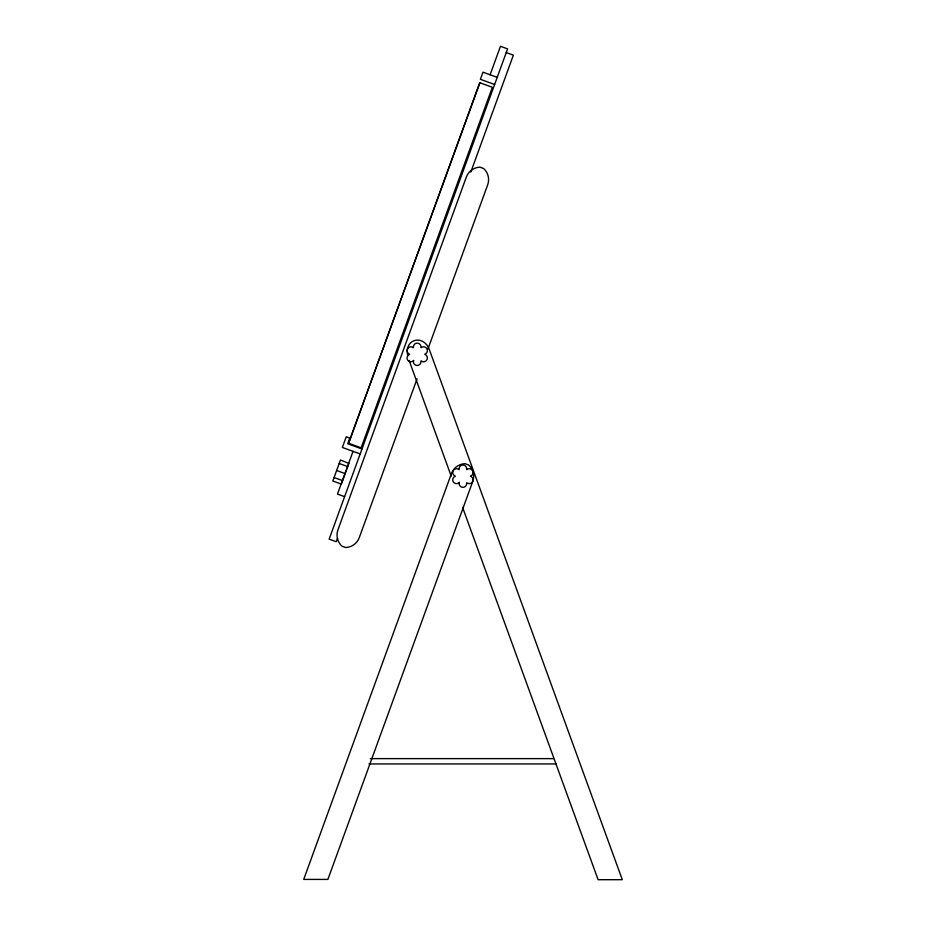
<?xml version="1.0" encoding="UTF-8"?>
<svg xmlns="http://www.w3.org/2000/svg" width="926" height="926" viewBox="0 0 926 926"><rect width="100%" height="100%" fill="white"/><g stroke="black" fill="none" stroke-linecap="round" stroke-linejoin="round"><path stroke-width="1.39" d="M348.662 443.288L479.888 82.773M353.037 451.344L337.492 494.067L344.611 496.66M490.097 74.774L500.468 46.3L507.587 48.893L329.147 539.152L336.265 541.733L337.527 538.272M341.451 483.847L343.997 476.855M344.24 476.161L344.889 474.413M345.213 473.51L347.725 466.588L339.194 463.486M347.956 465.975L348.616 464.157M348.894 463.382L340.467 460.014L332.816 481.011L341.347 484.113M470.836 172.016L513.363 55.166L506.244 52.574M417.07 378.873L359.3 537.589A15.152 15.152 0 0 1 345.722 547.544L341.949 546.178A15.152 15.152 0 0 1 337.944 529.822L466.322 177.097A15.152 15.152 0 0 1 479.899 167.143L483.685 168.52A15.152 15.152 0 0 1 487.678 184.876L427.939 349.021M370.388 758.625L553.54 758.625M368.953 763.938L556.422 763.938M497.216 77.367L482.978 72.182L480.386 79.3L494.623 84.486M361.973 448.96L347.736 443.774L349.808 438.079L346.243 436.783L342.365 447.466L360.156 453.937M336.636 470.512L343.951 473.174M334.089 477.538L342.62 480.64M409.188 360.665L451.228 476.161M462.606 507.413L598.103 879.7L622.295 879.7L429.294 349.438C423.425 334.043 403.794 338.904 407.834 355.596M413.621 360.492L413.482 360.943A3.785 3.785 0 0 0 417.198 365.469A3.785 3.785 0 0 0 420.913 360.943L421.099 360.839A3.785 3.785 0 0 0 426.886 359.878A3.785 3.785 0 0 0 424.814 354.403L424.814 354.183A3.785 3.785 0 0 0 426.886 348.708A3.785 3.785 0 0 0 421.099 347.748L420.913 347.644A3.785 3.785 0 0 0 417.198 343.118A3.785 3.785 0 0 0 413.482 347.644L413.297 347.748A3.785 3.785 0 0 0 407.521 348.708A3.785 3.785 0 0 0 409.581 354.183L409.581 354.403A3.785 3.785 0 0 0 407.521 359.878A3.785 3.785 0 0 0 413.297 360.839L413.621 360.492M459.331 482.365L459.192 482.816A3.785 3.785 0 0 0 462.907 487.342A3.785 3.785 0 0 0 466.623 482.816L466.808 482.712A3.785 3.785 0 0 0 472.584 481.751A3.785 3.785 0 0 0 470.524 476.277L470.524 476.057A3.785 3.785 0 0 0 472.584 470.582A3.785 3.785 0 0 0 466.808 469.621L466.623 469.517A3.785 3.785 0 0 0 462.907 464.991A3.785 3.785 0 0 0 459.192 469.517L459.007 469.621A3.785 3.785 0 0 0 453.231 470.582A3.785 3.785 0 0 0 455.291 476.057L455.291 476.277A3.785 3.785 0 0 0 453.231 481.751A3.785 3.785 0 0 0 459.007 482.712L459.331 482.365M479.737 82.715L348.523 443.241L361.14 447.837L492.354 87.31L479.737 82.715M451.413 473.614L303.705 879.411L327.897 879.411L472.769 481.381A15.152 15.152 0 0 0 468.764 465.037L464.991 463.66A15.152 15.152 0 0 0 451.413 473.614"/></g></svg>
